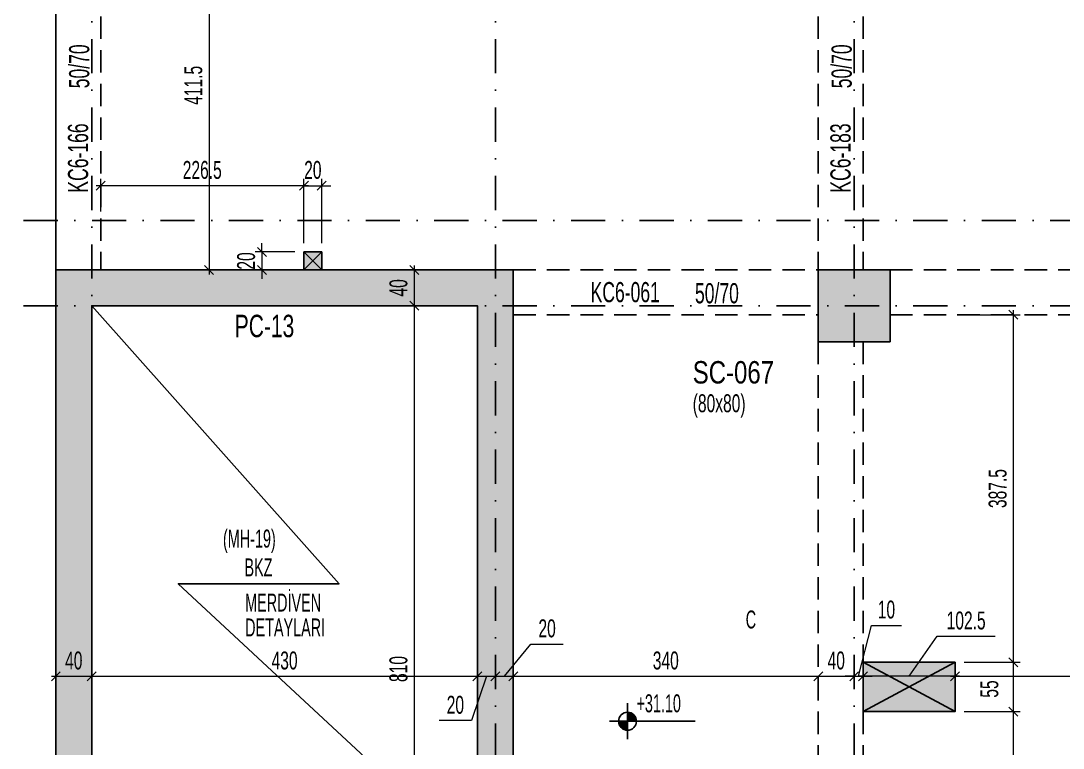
# Model space of a CAD drawing. Header units: millimetres. Extents: x -10495 to 6687, y -755 to 43288.
# Drawn here: x 4171 to 5333, y 2057 to 2868 of the extents above; entities that cross this region are included whole.
import ezdxf
from ezdxf.enums import TextEntityAlignment as Align

# ---------------------------------------------------------------- set-up
doc = ezdxf.new("R2010")
doc.units = ezdxf.units.MM
doc.header["$LTSCALE"] = 100
doc.header["$PDSIZE"] = -100
doc.linetypes.add('DASHDOT', pattern=[25.4, 12.7, -6.35, 0, -6.35])
doc.linetypes.add('HIDDEN', pattern=[0.375, 0.25, -0.125])
for name, color, linetype in [('AKS_ULK', 8, 'DASHDOT'), ('BOSLUK SEMBOL_ULK', 118, 'Continuous'), ('BOSLUK_ULK', 21, 'Continuous'), ('KOLON-PERDE CEKIRDEK_ULK', 4, 'Continuous'), ('KOT_ULK', 7, 'Continuous'), ('NOTLAR_ULK', 20, 'Continuous'), ('TARAMA BOSLUK-TARIF SEFFAF YUZEYLER_ULK', 159, 'Continuous'), ('TARAMA SOLID_ULK', 251, 'Continuous')]:
    doc.layers.add(name, color=color, linetype=linetype)
for name, color, linetype, lineweight in [('KIRIS BOYUT_ULK', 232, 'Continuous', 13), ('KIRIS CIZGI DUZ_ULK', 41, 'Continuous', 25), ('KIRIS CIZGI KESIK_ULK', 41, 'HIDDEN', 25), ('KIRIS ISIM_ULK', 221, 'Continuous', 13), ('KOLON BOYUT_ULK', 255, 'Continuous', 13), ('KOLON ISIM_ULK', 91, 'Continuous', 13), ('OLCU IC_ULK', 146, 'Continuous', 18), ('PERDE ISIM_ULK', 153, 'Continuous', 13), ('REV-2_ULK', 52, 'Continuous', 25)]:
    doc.layers.add(name, color=color, linetype=linetype, lineweight=lineweight)
doc.styles.add('ulkr-simplxtw.shx', font='ulkr-simplxtw.shx', dxfattribs={"width": 0.65})
doc.dimstyles.new('1-100-IC_ULK', dxfattribs={"dimscale": 10, "dimtxt": 2, "dimasz": 1, "dimexe": 0.75, "dimexo": 1, "dimgap": 0.75, "dimtad": 1, "dimdec": 1, "dimzin": 9, "dimdsep": 46, "dimtxsty": 'ulkr-simplxtw.shx', "dimblk": 'OBLIQUE', "dimcen": 0.1, "dimdle": 0.5, "dimclrd": 146, "dimclre": 146, "dimclrt": 2, "dimadec": 0, "dimazin": 2, "dimtfac": 1, "dimtdec": 1, "dimtix": 1, "dimtmove": 2, "dimatfit": 3, "dimldrblk": 'OBLIQUE', "dimfxl": 1, "dimtolj": 1, "dimtzin": 0, "dimlwd": -1, "dimlwe": -1, "dimarcsym": 0})

# ---------------------------------------------------------------- blocks, each defined once
blk = doc.blocks.new('*U17')
at = {"layer": 'KOT_ULK'}
h = blk.add_hatch(color=251, dxfattribs=at)
h.dxf.hatch_style = 1
h.paths.add_polyline_path([(0, 0), (-10, 0, 0.414214), (0, -10)])
h = blk.add_hatch(color=251, dxfattribs=at)
h.dxf.hatch_style = 1
h.paths.add_polyline_path([(10, 0, 0.414214), (0, 10), (0, 0)])
at = {"layer": 'KOT_ULK', "color": 12}
for p, q in [((0, 20), (0, -20)), ((-20, 0), (75.6, 0))]:
    blk.add_line(p, q, dxfattribs=at)
blk.add_circle((0, 0), 10, dxfattribs=at)
at = {"layer": 'KOT_ULK', "style": 'ulkr-simplxtw.shx', "width": 0.6}
for tag, p in [('6', (10, 145)), ('5', (10, 118)), ('4', (10, 91)), ('3', (10, 64)), ('2', (10, 37)), ('1', (10, 10))]:
    blk.add_attdef(tag, p, '', height=20, dxfattribs=at)
at = {"layer": 'KOT_ULK', "color": 242, "style": 'ulkr-simplxtw.shx', "width": 0.65}
blk.add_attdef('NOT', text='', height=20, dxfattribs=at).set_placement((14.8, -10), align=Align.TOP_LEFT)
blk = doc.blocks.new('*U26')
at = {"layer": 'KOLON BOYUT_ULK', "style": 'ulkr-simplxtw.shx', "width": 0.65}
blk.add_attdef('2', text='', height=20, dxfattribs=at).set_placement((0, -37), align=Align.TOP_LEFT)
at = {"layer": 'KOLON ISIM_ULK', "style": 'ulkr-simplxtw.shx', "width": 0.8}
blk.add_attdef('1', text='', height=25, dxfattribs=at).set_placement((0, 0), align=Align.TOP_LEFT)
blk = doc.blocks.new('_Oblique')
at = {"color": 0, "linetype": 'ByBlock', "lineweight": -2}
blk.add_line((-0.5, -0.5), (0.5, 0.5), dxfattribs=at)
blk = doc.blocks.new('*D1514')
at = {"layer": 'Defpoints', "color": 0, "transparency": 16777216}
for p in [(4210, 2161.9), (4250, 2161.9), (4250, 2136.9)]:
    blk.add_point(p, dxfattribs=at)
at = {"layer": 'OLCU IC_ULK', "color": 146, "transparency": 16777216}
blk.add_line((4205, 2136.9), (4255, 2136.9), dxfattribs=at)
at = {"layer": 'OLCU IC_ULK', "color": 146, "linetype": 'Continuous', "transparency": 16777216}
for p, q in [((4210, 2136.9), (4210, 2129.4)), ((4250, 2136.9), (4250, 2129.4))]:
    blk.add_line(p, q, dxfattribs=at)
at = {"layer": 'OLCU IC_ULK', "color": 146, "transparency": 16777216, "xscale": 10, "yscale": 10, "zscale": 10, "rotation": 180}
blk.add_blockref('_Oblique', (4210, 2136.9), dxfattribs=at)
at = {"layer": 'OLCU IC_ULK', "color": 146, "transparency": 16777216, "xscale": 10, "yscale": 10, "zscale": 10}
blk.add_blockref('_Oblique', (4250, 2136.9), dxfattribs=at)
at = {"layer": 'OLCU IC_ULK', "color": 2, "transparency": 16777216, "insert": (4230, 2154.4), "char_height": 20, "attachment_point": 5, "style": 'ulkr-simplxtw.shx'}
blk.add_mtext('\\A1;40', dxfattribs=at)
blk = doc.blocks.new('*D1515')
at = {"layer": 'Defpoints', "color": 0, "transparency": 16777216}
for p in [(4250, 2161.9), (4680, 2161.9), (4680, 2136.9)]:
    blk.add_point(p, dxfattribs=at)
at = {"layer": 'OLCU IC_ULK', "color": 146, "transparency": 16777216}
blk.add_line((4245, 2136.9), (4685, 2136.9), dxfattribs=at)
at = {"layer": 'OLCU IC_ULK', "color": 146, "linetype": 'Continuous', "transparency": 16777216}
for p, q in [((4250, 2136.9), (4250, 2129.4)), ((4680, 2136.9), (4680, 2129.4))]:
    blk.add_line(p, q, dxfattribs=at)
at = {"layer": 'OLCU IC_ULK', "color": 146, "transparency": 16777216, "xscale": 10, "yscale": 10, "zscale": 10, "rotation": 180}
blk.add_blockref('_Oblique', (4250, 2136.9), dxfattribs=at)
at = {"layer": 'OLCU IC_ULK', "color": 146, "transparency": 16777216, "xscale": 10, "yscale": 10, "zscale": 10}
blk.add_blockref('_Oblique', (4680, 2136.9), dxfattribs=at)
at = {"layer": 'OLCU IC_ULK', "color": 2, "transparency": 16777216, "insert": (4465, 2154.4), "char_height": 20, "attachment_point": 5, "style": 'ulkr-simplxtw.shx'}
blk.add_mtext('\\A1;430', dxfattribs=at)
blk = doc.blocks.new('*D1516')
at = {"layer": 'Defpoints', "color": 0, "transparency": 16777216}
for p in [(4680, 2161.9), (4700, 2161.9), (4700, 2136.9)]:
    blk.add_point(p, dxfattribs=at)
at = {"layer": 'OLCU IC_ULK', "color": 146, "transparency": 16777216}
for p, q in [((4690, 2136.9), (4673.4, 2087.5)), ((4675, 2136.9), (4705, 2136.9)), ((4673.4, 2087.5), (4637.4, 2087.5))]:
    blk.add_line(p, q, dxfattribs=at)
at = {"layer": 'OLCU IC_ULK', "color": 146, "linetype": 'Continuous', "transparency": 16777216}
for p, q in [((4680, 2136.9), (4680, 2129.4)), ((4700, 2136.9), (4700, 2129.4))]:
    blk.add_line(p, q, dxfattribs=at)
at = {"layer": 'OLCU IC_ULK', "color": 146, "transparency": 16777216, "xscale": 10, "yscale": 10, "zscale": 10, "rotation": 180}
blk.add_blockref('_Oblique', (4680, 2136.9), dxfattribs=at)
at = {"layer": 'OLCU IC_ULK', "color": 146, "transparency": 16777216, "xscale": 10, "yscale": 10, "zscale": 10}
blk.add_blockref('_Oblique', (4700, 2136.9), dxfattribs=at)
at = {"layer": 'OLCU IC_ULK', "color": 2, "transparency": 16777216, "insert": (4655.4, 2105), "char_height": 20, "attachment_point": 5, "style": 'ulkr-simplxtw.shx'}
blk.add_mtext('\\A1;20', dxfattribs=at)
blk = doc.blocks.new('*D1517')
at = {"layer": 'Defpoints', "color": 0, "transparency": 16777216}
for p in [(4700, 2161.9), (4720, 2161.9), (4720, 2136.9)]:
    blk.add_point(p, dxfattribs=at)
at = {"layer": 'OLCU IC_ULK', "color": 146, "transparency": 16777216}
for p, q in [((4710, 2136.9), (4739.7, 2172.7)), ((4739.7, 2172.7), (4775.7, 2172.7)), ((4695, 2136.9), (4725, 2136.9))]:
    blk.add_line(p, q, dxfattribs=at)
at = {"layer": 'OLCU IC_ULK', "color": 146, "linetype": 'Continuous', "transparency": 16777216}
for p, q in [((4700, 2136.9), (4700, 2129.4)), ((4720, 2136.9), (4720, 2129.4))]:
    blk.add_line(p, q, dxfattribs=at)
at = {"layer": 'OLCU IC_ULK', "color": 146, "transparency": 16777216, "xscale": 10, "yscale": 10, "zscale": 10, "rotation": 180}
blk.add_blockref('_Oblique', (4700, 2136.9), dxfattribs=at)
at = {"layer": 'OLCU IC_ULK', "color": 146, "transparency": 16777216, "xscale": 10, "yscale": 10, "zscale": 10}
blk.add_blockref('_Oblique', (4720, 2136.9), dxfattribs=at)
at = {"layer": 'OLCU IC_ULK', "color": 2, "transparency": 16777216, "insert": (4757.7, 2190.2), "char_height": 20, "attachment_point": 5, "style": 'ulkr-simplxtw.shx'}
blk.add_mtext('\\A1;20', dxfattribs=at)
blk = doc.blocks.new('*D1518')
at = {"layer": 'Defpoints', "color": 0, "transparency": 16777216}
for p in [(4720, 2161.9), (5060, 2161.9), (5060, 2136.9)]:
    blk.add_point(p, dxfattribs=at)
at = {"layer": 'OLCU IC_ULK', "color": 146, "transparency": 16777216}
blk.add_line((4715, 2136.9), (5065, 2136.9), dxfattribs=at)
at = {"layer": 'OLCU IC_ULK', "color": 146, "linetype": 'Continuous', "transparency": 16777216}
for p, q in [((4720, 2136.9), (4720, 2129.4)), ((5060, 2136.9), (5060, 2129.4))]:
    blk.add_line(p, q, dxfattribs=at)
at = {"layer": 'OLCU IC_ULK', "color": 146, "transparency": 16777216, "xscale": 10, "yscale": 10, "zscale": 10, "rotation": 180}
blk.add_blockref('_Oblique', (4720, 2136.9), dxfattribs=at)
at = {"layer": 'OLCU IC_ULK', "color": 146, "transparency": 16777216, "xscale": 10, "yscale": 10, "zscale": 10}
blk.add_blockref('_Oblique', (5060, 2136.9), dxfattribs=at)
at = {"layer": 'OLCU IC_ULK', "color": 2, "transparency": 16777216, "insert": (4890, 2154.4), "char_height": 20, "attachment_point": 5, "style": 'ulkr-simplxtw.shx'}
blk.add_mtext('\\A1;340', dxfattribs=at)
blk = doc.blocks.new('*D1519')
at = {"layer": 'Defpoints', "color": 0, "transparency": 16777216}
for p in [(5060, 2161.9), (5100, 2161.9), (5100, 2136.9)]:
    blk.add_point(p, dxfattribs=at)
at = {"layer": 'OLCU IC_ULK', "color": 146, "transparency": 16777216}
blk.add_line((5055, 2136.9), (5105, 2136.9), dxfattribs=at)
at = {"layer": 'OLCU IC_ULK', "color": 146, "linetype": 'Continuous', "transparency": 16777216}
for p, q in [((5060, 2136.9), (5060, 2129.4)), ((5100, 2136.9), (5100, 2129.4))]:
    blk.add_line(p, q, dxfattribs=at)
at = {"layer": 'OLCU IC_ULK', "color": 146, "transparency": 16777216, "xscale": 10, "yscale": 10, "zscale": 10, "rotation": 180}
blk.add_blockref('_Oblique', (5060, 2136.9), dxfattribs=at)
at = {"layer": 'OLCU IC_ULK', "color": 146, "transparency": 16777216, "xscale": 10, "yscale": 10, "zscale": 10}
blk.add_blockref('_Oblique', (5100, 2136.9), dxfattribs=at)
at = {"layer": 'OLCU IC_ULK', "color": 2, "transparency": 16777216, "insert": (5080, 2154.4), "char_height": 20, "attachment_point": 5, "style": 'ulkr-simplxtw.shx'}
blk.add_mtext('\\A1;40', dxfattribs=at)
blk = doc.blocks.new('*D1520')
at = {"layer": 'Defpoints', "color": 0, "transparency": 16777216}
for p in [(5100, 2161.9), (5110, 2161.9), (5110, 2136.9)]:
    blk.add_point(p, dxfattribs=at)
at = {"layer": 'OLCU IC_ULK', "color": 146, "transparency": 16777216}
for p, q in [((5105, 2136.9), (5119.2, 2193.7)), ((5119.2, 2193.7), (5152.8, 2193.7)), ((5100, 2136.9), (5090, 2136.9)), ((5100, 2136.9), (5110, 2136.9)), ((5100, 2136.9), (5110, 2136.9)), ((5110, 2136.9), (5120, 2136.9))]:
    blk.add_line(p, q, dxfattribs=at)
at = {"layer": 'OLCU IC_ULK', "color": 146, "linetype": 'Continuous', "transparency": 16777216}
for p, q in [((5100, 2136.9), (5100, 2129.4)), ((5110, 2136.9), (5110, 2129.4))]:
    blk.add_line(p, q, dxfattribs=at)
at = {"layer": 'OLCU IC_ULK', "color": 146, "transparency": 16777216, "xscale": 10, "yscale": 10, "zscale": 10}
blk.add_blockref('_Oblique', (5100, 2136.9), dxfattribs=at)
at = {"layer": 'OLCU IC_ULK', "color": 146, "transparency": 16777216, "xscale": 10, "yscale": 10, "zscale": 10, "rotation": 180}
blk.add_blockref('_Oblique', (5110, 2136.9), dxfattribs=at)
at = {"layer": 'OLCU IC_ULK', "color": 2, "transparency": 16777216, "insert": (5136, 2211.2), "char_height": 20, "attachment_point": 5, "style": 'ulkr-simplxtw.shx'}
blk.add_mtext('\\A1;10', dxfattribs=at)
blk = doc.blocks.new('*D1521')
at = {"layer": 'Defpoints', "color": 0, "transparency": 16777216}
for p in [(5940, 2161.9), (5212.5, 2152.5), (5940, 2136.9)]:
    blk.add_point(p, dxfattribs=at)
at = {"layer": 'OLCU IC_ULK', "color": 146, "transparency": 16777216}
blk.add_line((5207.5, 2136.9), (5945, 2136.9), dxfattribs=at)
at = {"layer": 'OLCU IC_ULK', "color": 146, "linetype": 'Continuous', "transparency": 16777216}
for p, q in [((5212.5, 2136.9), (5212.5, 2129.4)), ((5940, 2136.9), (5940, 2129.4))]:
    blk.add_line(p, q, dxfattribs=at)
at = {"layer": 'OLCU IC_ULK', "color": 146, "transparency": 16777216, "xscale": 10, "yscale": 10, "zscale": 10, "rotation": 180}
blk.add_blockref('_Oblique', (5212.5, 2136.9), dxfattribs=at)
at = {"layer": 'OLCU IC_ULK', "color": 146, "transparency": 16777216, "xscale": 10, "yscale": 10, "zscale": 10}
blk.add_blockref('_Oblique', (5940, 2136.9), dxfattribs=at)
at = {"layer": 'OLCU IC_ULK', "color": 2, "transparency": 16777216, "insert": (5576.2, 2154.4), "char_height": 20, "attachment_point": 5, "style": 'ulkr-simplxtw.shx'}
blk.add_mtext('\\A1;727.5', dxfattribs=at)
blk = doc.blocks.new('*D1542')
at = {"layer": 'Defpoints', "color": 0, "transparency": 16777216}
for p in [(4584.5, 2590), (4584.5, 2550), (4609.5, 2550)]:
    blk.add_point(p, dxfattribs=at)
at = {"layer": 'OLCU IC_ULK', "color": 146, "transparency": 16777216}
blk.add_line((4609.5, 2595), (4609.5, 2545), dxfattribs=at)
at = {"layer": 'OLCU IC_ULK', "color": 146, "linetype": 'Continuous', "transparency": 16777216}
for p, q in [((4609.5, 2590), (4617, 2590)), ((4609.5, 2550), (4617, 2550))]:
    blk.add_line(p, q, dxfattribs=at)
at = {"layer": 'OLCU IC_ULK', "color": 146, "transparency": 16777216, "xscale": 10, "yscale": 10, "zscale": 10}
for p, rotation in [((4609.5, 2590), 90), ((4609.5, 2550), 270)]:
    blk.add_blockref('_Oblique', p, dxfattribs=dict(at, rotation=rotation))
at = {"layer": 'OLCU IC_ULK', "color": 2, "transparency": 16777216, "insert": (4592, 2570), "char_height": 20, "attachment_point": 5, "rotation": 90, "style": 'ulkr-simplxtw.shx'}
blk.add_mtext('\\A1;40', dxfattribs=at)
blk = doc.blocks.new('*D1543')
at = {"layer": 'Defpoints', "color": 0, "transparency": 16777216}
for p in [(4584.5, 2550), (4584.5, 1740), (4609.5, 1740)]:
    blk.add_point(p, dxfattribs=at)
at = {"layer": 'OLCU IC_ULK', "color": 146, "transparency": 16777216}
blk.add_line((4609.5, 2555), (4609.5, 1735), dxfattribs=at)
at = {"layer": 'OLCU IC_ULK', "color": 146, "linetype": 'Continuous', "transparency": 16777216}
for p, q in [((4609.5, 2550), (4617, 2550)), ((4609.5, 1740), (4617, 1740))]:
    blk.add_line(p, q, dxfattribs=at)
at = {"layer": 'OLCU IC_ULK', "color": 146, "transparency": 16777216, "xscale": 10, "yscale": 10, "zscale": 10}
for p, rotation in [((4609.5, 2550), 90), ((4609.5, 1740), 270)]:
    blk.add_blockref('_Oblique', p, dxfattribs=dict(at, rotation=rotation))
at = {"layer": 'OLCU IC_ULK', "color": 2, "transparency": 16777216, "insert": (4592, 2145), "char_height": 20, "attachment_point": 5, "rotation": 90, "style": 'ulkr-simplxtw.shx'}
blk.add_mtext('\\A1;810', dxfattribs=at)
blk = doc.blocks.new('*D1573')
at = {"layer": 'Defpoints', "color": 0, "transparency": 16777216}
for p in [(4506.5, 2683.9), (4486.5, 2610), (4506.5, 2610)]:
    blk.add_point(p, dxfattribs=at)
at = {"layer": 'OLCU IC_ULK', "color": 146, "linetype": 'Continuous', "transparency": 16777216}
for p, q in [((4486.5, 2620), (4486.5, 2691.4)), ((4506.5, 2620), (4506.5, 2691.4))]:
    blk.add_line(p, q, dxfattribs=at)
at = {"layer": 'OLCU IC_ULK', "color": 146, "transparency": 16777216}
for p, q in [((4486.5, 2683.9), (4476.5, 2683.9)), ((4486.5, 2683.9), (4506.5, 2683.9)), ((4506.5, 2683.9), (4516.5, 2683.9))]:
    blk.add_line(p, q, dxfattribs=at)
at = {"layer": 'OLCU IC_ULK', "color": 146, "transparency": 16777216, "xscale": 10, "yscale": 10, "zscale": 10}
blk.add_blockref('_Oblique', (4486.5, 2683.9), dxfattribs=at)
at = {"layer": 'OLCU IC_ULK', "color": 146, "transparency": 16777216, "xscale": 10, "yscale": 10, "zscale": 10, "rotation": 180}
blk.add_blockref('_Oblique', (4506.5, 2683.9), dxfattribs=at)
at = {"layer": 'OLCU IC_ULK', "color": 2, "transparency": 16777216, "insert": (4496.5, 2701.4), "char_height": 20, "attachment_point": 5, "style": 'ulkr-simplxtw.shx'}
blk.add_mtext('\\A1;20', dxfattribs=at)
blk = doc.blocks.new('*D1574')
at = {"layer": 'Defpoints', "color": 0, "transparency": 16777216}
for p in [(4260, 2683.9), (4260, 2645), (4486.5, 2610)]:
    blk.add_point(p, dxfattribs=at)
at = {"layer": 'OLCU IC_ULK', "color": 146, "linetype": 'Continuous', "transparency": 16777216}
for p, q in [((4260, 2655), (4260, 2691.4)), ((4486.5, 2620), (4486.5, 2691.4))]:
    blk.add_line(p, q, dxfattribs=at)
at = {"layer": 'OLCU IC_ULK', "color": 146, "transparency": 16777216}
blk.add_line((4491.5, 2683.9), (4255, 2683.9), dxfattribs=at)
at = {"layer": 'OLCU IC_ULK', "color": 146, "transparency": 16777216, "xscale": 10, "yscale": 10, "zscale": 10, "rotation": 180}
blk.add_blockref('_Oblique', (4260, 2683.9), dxfattribs=at)
at = {"layer": 'OLCU IC_ULK', "color": 146, "transparency": 16777216, "xscale": 10, "yscale": 10, "zscale": 10}
blk.add_blockref('_Oblique', (4486.5, 2683.9), dxfattribs=at)
at = {"layer": 'OLCU IC_ULK', "color": 2, "transparency": 16777216, "insert": (4373.2, 2701.4), "char_height": 20, "attachment_point": 5, "style": 'ulkr-simplxtw.shx'}
blk.add_mtext('\\A1;226.5', dxfattribs=at)
blk = doc.blocks.new('*D1575')
at = {"layer": 'Defpoints', "color": 0, "transparency": 16777216}
for p in [(4486.5, 2610), (4439.7, 2590), (4486.5, 2590)]:
    blk.add_point(p, dxfattribs=at)
at = {"layer": 'OLCU IC_ULK', "color": 146, "transparency": 16777216}
for p, q in [((4439.7, 2610), (4439.7, 2620)), ((4439.7, 2610), (4439.7, 2590)), ((4439.7, 2590), (4439.7, 2580))]:
    blk.add_line(p, q, dxfattribs=at)
at = {"layer": 'OLCU IC_ULK', "color": 146, "linetype": 'Continuous', "transparency": 16777216}
for p, q in [((4476.5, 2610), (4432.2, 2610)), ((4476.5, 2590), (4432.2, 2590))]:
    blk.add_line(p, q, dxfattribs=at)
at = {"layer": 'OLCU IC_ULK', "color": 146, "transparency": 16777216, "xscale": 10, "yscale": 10, "zscale": 10}
for p, rotation in [((4439.7, 2610), 270), ((4439.7, 2590), 90)]:
    blk.add_blockref('_Oblique', p, dxfattribs=dict(at, rotation=rotation))
at = {"layer": 'OLCU IC_ULK', "color": 2, "transparency": 16777216, "insert": (4422.2, 2600), "char_height": 20, "attachment_point": 5, "rotation": 90, "style": 'ulkr-simplxtw.shx'}
blk.add_mtext('\\A1;20', dxfattribs=at)
blk = doc.blocks.new('*D1654')
at = {"layer": 'Defpoints', "color": 0, "transparency": 16777216}
for p in [(5110, 2152.5), (5212.5, 2152.5), (5110, 2136.9)]:
    blk.add_point(p, dxfattribs=at)
at = {"layer": 'OLCU IC_ULK', "color": 146, "transparency": 16777216}
for p, q in [((5161.2, 2136.9), (5192.5, 2181.5)), ((5192.5, 2181.5), (5257.1, 2181.5)), ((5217.5, 2136.9), (5105, 2136.9))]:
    blk.add_line(p, q, dxfattribs=at)
at = {"layer": 'OLCU IC_ULK', "color": 146, "linetype": 'Continuous', "transparency": 16777216}
for p, q in [((5110, 2142.5), (5110, 2129.4)), ((5212.5, 2142.5), (5212.5, 2129.4))]:
    blk.add_line(p, q, dxfattribs=at)
at = {"layer": 'OLCU IC_ULK', "color": 146, "transparency": 16777216, "xscale": 10, "yscale": 10, "zscale": 10, "rotation": 180}
blk.add_blockref('_Oblique', (5110, 2136.9), dxfattribs=at)
at = {"layer": 'OLCU IC_ULK', "color": 146, "transparency": 16777216, "xscale": 10, "yscale": 10, "zscale": 10}
blk.add_blockref('_Oblique', (5212.5, 2136.9), dxfattribs=at)
at = {"layer": 'OLCU IC_ULK', "color": 2, "transparency": 16777216, "insert": (5224.8, 2199), "char_height": 20, "attachment_point": 5, "style": 'ulkr-simplxtw.shx'}
blk.add_mtext('\\A1;102.5', dxfattribs=at)
blk = doc.blocks.new('*D1655')
at = {"layer": 'Defpoints', "color": 0, "transparency": 16777216}
for p in [(5212.5, 2152.5), (5277.5, 2152.5), (5212.5, 2097.5)]:
    blk.add_point(p, dxfattribs=at)
at = {"layer": 'OLCU IC_ULK', "color": 146, "linetype": 'Continuous', "transparency": 16777216}
for p, q in [((5222.5, 2152.5), (5285, 2152.5)), ((5222.5, 2097.5), (5285, 2097.5))]:
    blk.add_line(p, q, dxfattribs=at)
at = {"layer": 'OLCU IC_ULK', "color": 146, "transparency": 16777216}
blk.add_line((5277.5, 2092.5), (5277.5, 2157.5), dxfattribs=at)
at = {"layer": 'OLCU IC_ULK', "color": 146, "transparency": 16777216, "xscale": 10, "yscale": 10, "zscale": 10}
for p, rotation in [((5277.5, 2152.5), 90), ((5277.5, 2097.5), 270)]:
    blk.add_blockref('_Oblique', p, dxfattribs=dict(at, rotation=rotation))
at = {"layer": 'OLCU IC_ULK', "color": 2, "transparency": 16777216, "insert": (5250.8, 2122.7), "char_height": 20, "attachment_point": 5, "rotation": 90, "style": 'ulkr-simplxtw.shx'}
blk.add_mtext('\\A1;55', dxfattribs=at)
blk = doc.blocks.new('*D1656')
at = {"layer": 'Defpoints', "color": 0, "transparency": 16777216}
for p in [(5212.5, 2540), (5277.5, 2540), (5212.5, 2152.5)]:
    blk.add_point(p, dxfattribs=at)
at = {"layer": 'OLCU IC_ULK', "color": 146, "transparency": 16777216}
blk.add_line((5277.5, 2147.5), (5277.5, 2545), dxfattribs=at)
at = {"layer": 'OLCU IC_ULK', "color": 146, "linetype": 'Continuous', "transparency": 16777216}
for p, q in [((5222.5, 2540), (5285, 2540)), ((5222.5, 2152.5), (5285, 2152.5))]:
    blk.add_line(p, q, dxfattribs=at)
at = {"layer": 'OLCU IC_ULK', "color": 146, "transparency": 16777216, "xscale": 10, "yscale": 10, "zscale": 10}
for p, rotation in [((5277.5, 2540), 90), ((5277.5, 2152.5), 270)]:
    blk.add_blockref('_Oblique', p, dxfattribs=dict(at, rotation=rotation))
at = {"layer": 'OLCU IC_ULK', "color": 2, "transparency": 16777216, "insert": (5260, 2346.2), "char_height": 20, "attachment_point": 5, "rotation": 90, "style": 'ulkr-simplxtw.shx'}
blk.add_mtext('\\A1;387.5', dxfattribs=at)
blk = doc.blocks.new('*D1604')
at = {"layer": 'Defpoints', "color": 0, "transparency": 16777216}
for p in [(5212.5, 2097.5), (5277.5, 2097.5), (5212.5, 1740)]:
    blk.add_point(p, dxfattribs=at)
at = {"layer": 'OLCU IC_ULK', "color": 146, "linetype": 'Continuous', "transparency": 16777216}
for p, q in [((5222.5, 2097.5), (5285, 2097.5)), ((5222.5, 1740), (5285, 1740))]:
    blk.add_line(p, q, dxfattribs=at)
at = {"layer": 'OLCU IC_ULK', "color": 146, "transparency": 16777216}
blk.add_line((5277.5, 1735), (5277.5, 2102.5), dxfattribs=at)
at = {"layer": 'OLCU IC_ULK', "color": 146, "transparency": 16777216, "xscale": 10, "yscale": 10, "zscale": 10}
for p, rotation in [((5277.5, 2097.5), 90), ((5277.5, 1740), 270)]:
    blk.add_blockref('_Oblique', p, dxfattribs=dict(at, rotation=rotation))
at = {"layer": 'OLCU IC_ULK', "color": 2, "transparency": 16777216, "insert": (5260, 1918.7), "char_height": 20, "attachment_point": 5, "rotation": 90, "style": 'ulkr-simplxtw.shx'}
blk.add_mtext('\\A1;357.5', dxfattribs=at)
blk = doc.blocks.new('*D1618')
at = {"layer": 'Defpoints', "color": 0, "transparency": 16777216}
for p in [(4418.5, 3001.5), (4380.8, 2590), (4412.2, 2590)]:
    blk.add_point(p, dxfattribs=at)
at = {"layer": 'OLCU IC_ULK', "color": 146, "linetype": 'Continuous', "transparency": 16777216}
for p, q in [((4408.5, 3001.5), (4373.3, 3001.5)), ((4402.2, 2590), (4373.3, 2590))]:
    blk.add_line(p, q, dxfattribs=at)
at = {"layer": 'OLCU IC_ULK', "color": 146, "transparency": 16777216}
blk.add_line((4380.8, 3006.5), (4380.8, 2585), dxfattribs=at)
at = {"layer": 'OLCU IC_ULK', "color": 146, "transparency": 16777216, "xscale": 10, "yscale": 10, "zscale": 10}
for p, rotation in [((4380.8, 3001.5), 90), ((4380.8, 2590), 270)]:
    blk.add_blockref('_Oblique', p, dxfattribs=dict(at, rotation=rotation))
at = {"layer": 'OLCU IC_ULK', "color": 2, "transparency": 16777216, "insert": (4363.3, 2795.8), "char_height": 20, "attachment_point": 5, "rotation": 90, "style": 'ulkr-simplxtw.shx'}
blk.add_mtext('\\A1;411.5', dxfattribs=at)
blk = doc.blocks.new('Kiriş_Sembol_ULK')
at = {"layer": 'KIRIS BOYUT_ULK', "style": 'ulkr-simplxtw.shx', "width": 0.65}
blk.add_attdef('B', text='', height=25, dxfattribs=at).set_placement((21, 0.4), align=Align.MIDDLE_LEFT)
at = {"layer": 'KIRIS ISIM_ULK', "style": 'ulkr-simplxtw.shx', "width": 0.65}
blk.add_attdef('K', text='', height=25, dxfattribs=at).set_placement((-18.2, 12.9), align=Align.TOP_RIGHT)

msp = doc.modelspace()

# ---------------------------------------------------------------- hatches: boundary and pattern name
at = {"layer": 'TARAMA BOSLUK-TARIF SEFFAF YUZEYLER_ULK'}
h = msp.add_hatch(color=256, dxfattribs=at)
h.dxf.hatch_style = 1
h.paths.add_polyline_path([(4486.5, 2590), (4506.5, 2590), (4506.5, 2610), (4486.5, 2610)])
h = msp.add_hatch(color=256, dxfattribs=at)
h.dxf.hatch_style = 1
h.paths.add_polyline_path([(5110, 2097.5), (5212.5, 2097.5), (5212.5, 2152.5), (5110, 2152.5)])
at = {"layer": 'TARAMA SOLID_ULK'}
h = msp.add_hatch(color=256, dxfattribs=at)
h.dxf.hatch_style = 1
h.paths.add_polyline_path([(4720, 1605), (4680, 1605), (4680, 2550), (4250, 2550), (4250, 1605), (4210, 1605), (4210, 2590), (4720, 2590)])
h = msp.add_hatch(color=256, dxfattribs=at)
h.dxf.hatch_style = 1
h.paths.add_polyline_path([(5060, 2590), (5060, 2510), (5140, 2510), (5140, 2590)])

# ---------------------------------------------------------------- linework, layer by layer
at = {"layer": 'AKS_ULK', "ltscale": 0.03}
for points in [[(4250, 3915.6), (4250, -634.71)], [(4700, 3915.6), (4700, -634.71)], [(5100, 3915.6), (5100, -634.71)], [(-759.17, 2670), (-709.17, 2670), (-709.17, 2645), (6516.96, 2645), (6516.96, 2720), (6566.96, 2720)], [(-759.17, 2525), (-709.17, 2525), (-709.17, 2550), (6516.96, 2550), (6516.96, 2475), (6566.96, 2475)]]:
    msp.add_lwpolyline(points, dxfattribs=at)
at = {"layer": 'BOSLUK SEMBOL_ULK'}
for p, q in [((5110, 2097.5), (5212.5, 2152.5)), ((5110, 2152.5), (5212.5, 2097.5))]:
    msp.add_line(p, q, dxfattribs=at)
for points in [[(4486.5, 2610), (4506.5, 2590)], [(4506.5, 2610), (4486.5, 2590)], [(4680, 1930), (4346.54, 2240), (4525.73, 2240), (4250, 2550)]]:
    msp.add_lwpolyline(points, dxfattribs=at)
at = {"layer": 'BOSLUK_ULK'}
msp.add_lwpolyline([(5110, 2097.5), (5212.5, 2097.5), (5212.5, 2152.5), (5110, 2152.5)], close=True, dxfattribs=at)
at = {"layer": 'KIRIS CIZGI DUZ_ULK'}
msp.add_line((4210, 3360), (4210, 2590), dxfattribs=at)
msp.add_lwpolyline([(4486.5, 2590), (4506.5, 2590), (4506.5, 2610), (4486.5, 2610)], close=True, dxfattribs=at)
at = {"layer": 'KIRIS CIZGI KESIK_ULK'}
for p, q in [((4260, 3360), (4260, 2590)), ((5060, 3360), (5060, 2590)), ((5110, 3360), (5110, 2590)), ((4720, 2590), (5060, 2590)), ((5140, 2590), (5910, 2590)), ((4720, 2540), (5060, 2540)), ((5140, 2540), (5910, 2540)), ((5060, 2510), (5060, 1740)), ((5110, 2510), (5110, 1740))]:
    msp.add_line(p, q, dxfattribs=at)
at = {"layer": 'KOLON-PERDE CEKIRDEK_ULK'}
for points in [[(4720, 1605), (4680, 1605), (4680, 2550), (4250, 2550), (4250, 1605), (4210, 1605), (4210, 2590), (4720, 2590)], [(5140, 2510), (5060, 2510), (5060, 2590), (5140, 2590)]]:
    msp.add_lwpolyline(points, close=True, dxfattribs=at)

# ---------------------------------------------------------------- block references
at = {"layer": 'KIRIS ISIM_ULK'}
ref = msp.add_blockref('Kiriş_Sembol_ULK', (4236.44, 2771.53), dxfattribs=dict(at, rotation=90))
ref.add_attrib('B', '50/70', dxfattribs={"layer": 'KIRIS BOYUT_ULK', "height": 22.5, "rotation": 90, "style": 'ulkr-simplxtw.shx', "width": 0.65}).set_placement((4236, 2792.54), align=Align.MIDDLE_LEFT)
ref.add_attrib('K', 'KC6-166', dxfattribs={"height": 22.5, "rotation": 90, "style": 'ulkr-simplxtw.shx', "width": 0.65}).set_placement((4223.5, 2753.38), align=Align.TOP_RIGHT)
ref = msp.add_blockref('Kiriş_Sembol_ULK', (5086.44, 2771.53), dxfattribs=dict(at, rotation=90))
ref.add_attrib('B', '50/70', dxfattribs={"layer": 'KIRIS BOYUT_ULK', "height": 22.5, "rotation": 90, "style": 'ulkr-simplxtw.shx', "width": 0.65}).set_placement((5086, 2792.54), align=Align.MIDDLE_LEFT)
ref.add_attrib('K', 'KC6-183', dxfattribs={"height": 22.5, "rotation": 90, "style": 'ulkr-simplxtw.shx', "width": 0.65}).set_placement((5073.5, 2753.38), align=Align.TOP_RIGHT)
ref = msp.add_blockref('Kiriş_Sembol_ULK', (4901.53, 2563.56), dxfattribs=at)
ref.add_attrib('B', '50/70', dxfattribs={"layer": 'KIRIS BOYUT_ULK', "height": 22.5, "style": 'ulkr-simplxtw.shx', "width": 0.65}).set_placement((4922.54, 2564), align=Align.MIDDLE_LEFT)
ref.add_attrib('K', 'KC6-061', dxfattribs={"height": 22.5, "style": 'ulkr-simplxtw.shx', "width": 0.65}).set_placement((4883.37, 2576.5), align=Align.TOP_RIGHT)
at = {"layer": 'KOLON ISIM_ULK'}
msp.add_blockref('*U26', (4920, 2488.33), dxfattribs=at).add_auto_attribs({'1': 'SC-067', '2': '(80x80)'})
at = {"layer": 'KOT_ULK'}
ref = msp.add_blockref('*U17', (4847.32, 2086.77), dxfattribs=at)
ref.add_attrib('1', '+31.10', (4857.32, 2096.77), dxfattribs={"height": 20, "style": 'ulkr-simplxtw.shx', "width": 0.6})

# ---------------------------------------------------------------- texts
at = {"layer": 'NOTLAR_ULK', "style": 'ulkr-simplxtw.shx', "width": 0.6}
for s, p in [('(MH-19)', (4396.32, 2290.4)), ('BKZ', (4420.3, 2258.35)), ('MERDİVEN ', (4421.04, 2219.07)), ('DETAYLARI', (4421.04, 2191.34))]:
    msp.add_text(s, height=20, dxfattribs=at).set_placement(p, align=Align.MIDDLE_LEFT)
at = {"layer": 'PERDE ISIM_ULK', "style": 'ulkr-simplxtw.shx', "width": 0.7}
msp.add_text('PC-13', height=25, rotation=0, dxfattribs=at).set_placement((4409.45, 2515))
at = {"layer": 'REV-2_ULK', "style": 'ulkr-simplxtw.shx', "width": 0.6}
msp.add_text('C', height=20, dxfattribs=at).set_placement((4979.09, 2200.22), align=Align.MIDDLE_LEFT)

# ---------------------------------------------------------------- dimensions: what is measured, and where the dimension line sits
at = {"layer": 'OLCU IC_ULK'}
for base, p1, p2, override, picture, middle in [((4380.78, 2590), (4418.5, 3001.5), (4412.21, 2590), {"dimfxl": 0}, '*D1618', (4363.28, 2795.75)), ((4609.52, 2550), (4584.52, 2590), (4584.52, 2550), {"dimfxl": 0, "dimfxlon": 1}, '*D1542', (4592.02, 2570)), ((4609.52, 1740), (4584.52, 2550), (4584.52, 1740), {"dimfxl": 0, "dimfxlon": 1}, '*D1543', (4592.02, 2145)), ((5277.45, 2540), (5212.5, 2152.5), (5212.5, 2540), {"dimfxl": 0}, '*D1656', (5259.95, 2346.25)), ((5277.45, 2097.5), (5212.5, 1740), (5212.5, 2097.5), {"dimfxl": 0}, '*D1604', (5259.95, 1918.75))]:
    dim = msp.add_linear_dim(base=base, p1=p1, p2=p2, angle=90, dimstyle='1-100-IC_ULK', override=override, dxfattribs=at)
    dim.commit()
    dim.dimension.update_dxf_attribs({"geometry": picture, "text_midpoint": middle})
for base, p2, picture, middle in [((4260, 2683.93), (4260, 2645), '*D1574', (4373.25, 2701.43)), ((4506.5, 2683.93), (4506.5, 2610), '*D1573', (4496.5, 2701.43))]:
    dim = msp.add_linear_dim(base=base, p1=(4486.5, 2610), p2=p2, dimstyle='1-100-IC_ULK', dxfattribs=at)
    dim.commit()
    dim.dimension.update_dxf_attribs({"geometry": picture, "text_midpoint": middle})
dim = msp.add_linear_dim(base=(4439.71, 2590), p1=(4486.5, 2610), p2=(4486.5, 2590), angle=90, dimstyle='1-100-IC_ULK', dxfattribs=at)
dim.commit()
dim.dimension.update_dxf_attribs({"geometry": '*D1575', "text_midpoint": (4422.21, 2600)})
for base, p1, p2, override, picture, middle in [((5110, 2136.88), (5100, 2161.88), (5110, 2161.88), {"dimtmove": 1, "dimfxl": 0, "dimfxlon": 1}, '*D1520', (5126.75, 2193.67)), ((5110, 2136.88), (5212.5, 2152.5), (5110, 2152.5), {"dimtmove": 1, "dimfxl": 0}, '*D1654', (5200.04, 2181.52)), ((4720, 2136.88), (4700, 2161.88), (4720, 2161.88), {"dimtmove": 1, "dimfxl": 0, "dimfxlon": 1}, '*D1517', (4747.17, 2172.66)), ((4700, 2136.88), (4680, 2161.88), (4700, 2161.88), {"dimtmove": 1, "dimfxl": 0, "dimfxlon": 1}, '*D1516', (4665.91, 2087.46))]:
    dim = msp.add_linear_dim(base=base, p1=p1, p2=p2, dimstyle='1-100-IC_ULK', override=override, dxfattribs=at)
    dim.commit()
    dim.dimension.update_dxf_attribs({"geometry": picture, "text_midpoint": middle, "dimtype": 160})
for base, p1, p2, picture, middle in [((4250, 2136.88), (4210, 2161.88), (4250, 2161.88), '*D1514', (4230, 2154.38)), ((4680, 2136.88), (4250, 2161.88), (4680, 2161.88), '*D1515', (4465, 2154.38)), ((5060, 2136.88), (4720, 2161.88), (5060, 2161.88), '*D1518', (4890, 2154.38)), ((5100, 2136.88), (5060, 2161.88), (5100, 2161.88), '*D1519', (5080, 2154.38)), ((5940, 2136.88), (5212.5, 2152.5), (5940, 2161.88), '*D1521', (5576.25, 2154.38))]:
    dim = msp.add_linear_dim(base=base, p1=p1, p2=p2, dimstyle='1-100-IC_ULK', override={"dimfxl": 0, "dimfxlon": 1}, dxfattribs=at)
    dim.commit()
    dim.dimension.update_dxf_attribs({"geometry": picture, "text_midpoint": middle})
dim = msp.add_linear_dim(base=(5277.45, 2152.5), p1=(5212.5, 2097.5), p2=(5212.5, 2152.5), angle=90, dimstyle='1-100-IC_ULK', override={"dimfxl": 0}, dxfattribs=at)
dim.commit()
dim.dimension.update_dxf_attribs({"geometry": '*D1655', "text_midpoint": (5250.83, 2122.69), "dimtype": 160})

doc.saveas('drawing.dxf')
